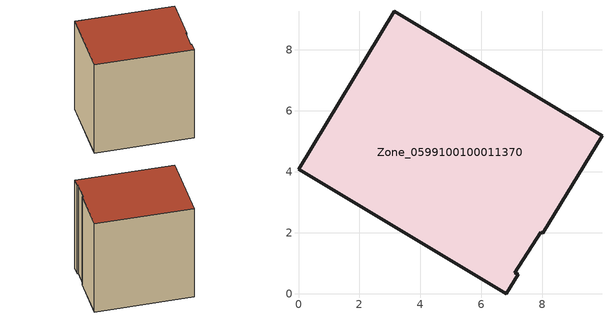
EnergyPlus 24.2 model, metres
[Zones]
Zone_0599100100011370
 floor ground (C_G): 7.95,2.02 7.09,0.69 7.2,0.65 6.81,0 0,4.09 3.14,9.27 9.95,5.19 8.01,1.99 z0
 wall outside (C_F): 6.81,0 7.2,0.65 7.09,0.69 7.95,2.02 8.01,1.99 9.95,5.19 3.14,9.27 0,4.09 6.81,0 z0:8.25
 roof outside (C_R): 8.01,1.99 9.95,5.19 3.14,9.27 0,4.09 6.81,0 7.2,0.65 7.09,0.69 7.95,2.02 z8.25
[BUILDING]
Pand.0599100100011370: North Axis=0; Terrain=City; Loads Convergence Tolerance Value=0.04; Temperature Convergence Tolerance Value=0.4; Solar Distribution=FullExterior; Maximum Number of Warmup Days=25; Minimum Number of Warmup Days=1
[Site:Location]
Rotterdam.The.Hague.AP_ZH_NLD Design_Conditions: Latitude=51.96; Longitude=4.45; Time Zone=1; Elevation=-4.5
[SITE:GROUNDTEMPERATURE:BUILDINGSURFACE]
18, 18, 18, 18, 18, 18, 18, 18, 18, 18, 18, 18
[MATERIAL] Thermal Absorptance=0.9; Solar Absorptance=0.7; Visible Absorptance=0.7
Name | Roughness | Thickness | Conductivity | Density | Specific Heat
G.TI.1946-1964 | MediumSmooth | 0.15 | 1 | 540 | 1210
F.TI.1946-1964 | Rough | 0.3 | 0.857143 | 1920 | 840
R.TI.1946-1964 | MediumRough | 0.2 | 0.277778 | 1500 | 1000
[CONSTRUCTION]
C_G: G.TI.1946-1964
C_F: F.TI.1946-1964
C_R: R.TI.1946-1964
[ZONE]
Zone_0599100100011370: Type=1; Multiplier=1; Ceiling Height=Autocalculate; Volume=Autocalculate; Floor Area=autocalculate; Part of Total Floor Area=Yes
[ZONEINFILTRATION:DESIGNFLOWRATE]
Infil_Zone_0599100100011370: Zone or ZoneList or Space or SpaceList=Zone_0599100100011370; Schedule=AlwaysOn; Design Flow Rate Calculation Method=Flow/Area; Flow Rate per Floor Area=0.003; Constant Term Coefficient=1; Temperature Term Coefficient=0; Velocity Term Coefficient=0; Velocity Squared Term Coefficient=0
[HVACTEMPLATE:ZONE:IDEALLOADSAIRSYSTEM]
Zone_0599100100011370: Maximum Heating Supply Air Temperature=50; Minimum Cooling Supply Air Temperature=13; Maximum Heating Supply Air Humidity Ratio=0.0156; Minimum Cooling Supply Air Humidity Ratio=0.0077; Heating Limit=NoLimit; Cooling Limit=NoLimit; Dehumidification Control Type=ConstantSensibleHeatRatio; Cooling Sensible Heat Ratio=0.7; Dehumidification Setpoint=60; Humidification Control Type=None; Humidification Setpoint=30; Outdoor Air Method=None; Outdoor Air Flow Rate per Person=0.00944; Outdoor Air Flow Rate per Zone Floor Area=0; Outdoor Air Flow Rate per Zone=0; Demand Controlled Ventilation Type=None; Outdoor Air Economizer Type=NoEconomizer; Heat Recovery Type=None; Sensible Heat Recovery Effectiveness=0.7; Latent Heat Recovery Effectiveness=0.65
[ZONECONTROL:THERMOSTAT]
ThermostatControl_Zone_0599100100011370: Zone or ZoneList=Zone_0599100100011370; Control Type Schedule=DualSetpointControlType; Control 1=Thermostat_Zone_0599100100011370; Temperature Difference Between Cutout And Setpoint=0
[THERMOSTATSETPOINT:DUALSETPOINT]
Thermostat_Zone_0599100100011370: Heating Setpoint Temperature Schedule=HeatingSetpoint_Zone_0599100100011370; Cooling Setpoint Temperature Schedule=CoolingSetpoint_Zone_0599100100011370
[SCHEDULE:COMPACT]
HeatingSetpoint_Zone_0599100100011370: Through: 12/31, For: AllDays, Until: 24:00, 21
CoolingSetpoint_Zone_0599100100011370: Through: 12/31, For: AllDays, Until: 24:00, 24
DualSetpointControlType: Through: 12/31, For: AllDays, Until: 24:00, 4
AlwaysOn: Through: 12/31, For: AllDays, Until: 24:00, 1
